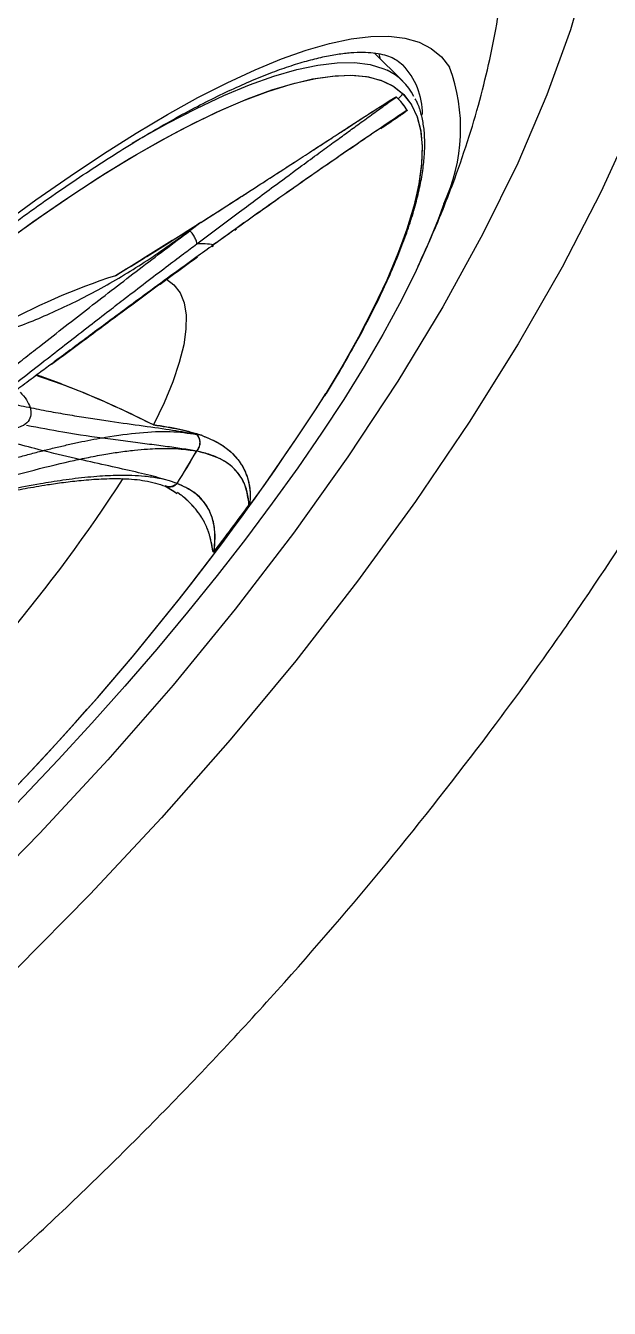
# Model space of a CAD drawing. Header units: inches. Extents: x 0 to 84, y -22 to 124.
# Drawn here: x 12.774 to 13.76, y 66.819 to 68.99 of the extents above; entities that cross this region are included whole.
import ezdxf

# ---------------------------------------------------------------- set-up
doc = ezdxf.new("R2010")
doc.units = ezdxf.units.IN
doc.header["$MEASUREMENT"] = 0
doc.layers.add('1', color=4, linetype='Continuous')
doc.layers.add('EXPORT', color=7, linetype='Continuous')
doc.layers.get('EXPORT').off()

# ---------------------------------------------------------------- blocks, each defined once
blk = doc.blocks.new('3.65 -1')
at = {"layer": '1', "color": 3, "linetype": 'Continuous', "lineweight": 25}
for p, q in [((0.9584, -0.625), (0.9379, -0.6219)), ((0.9611, -0.6256), (0.9379, -0.6221)), ((1.3707, -0.7003), (1.3707, -0.6324)), ((1.3707, -0.7003), (1.3707, -0.6324)), ((1.3707, -0.6472), (1.3756, -0.6392)), ((0.9446, -0.6673), (0.9481, -0.6679)), ((0.947, -0.6676), (0.9492, -0.6674)), ((0.9485, -0.6663), (0.9492, -0.6672)), ((0.992, -0.6756), (0.9953, -0.6761)), ((0.7052, -0.8792), (0.701, -0.8725)), ((0.7057, -0.8803), (0.701, -0.8727)), ((0.601, -0.8953), (0.6043, -0.9094)), ((0.601, -0.8956), (0.6044, -0.9099)), ((0.6043, -0.9094), (0.6065, -0.9184)), ((0.6044, -0.9099), (0.6066, -0.9192))]:
    blk.add_line(p, q, dxfattribs=at)
at = {"layer": '1', "color": 3, "linetype": 'Continuous', "lineweight": 25, "flags": 128}
for points in [[(0.7195, -0.3885), (0.7918, -0.4002), (0.8614, -0.413), (0.928, -0.4267), (0.9914, -0.4415), (1.0514, -0.4571), (1.1077, -0.4737), (1.1603, -0.491), (1.2089, -0.5092), (1.2533, -0.528), (1.2934, -0.5475), (1.329, -0.5675), (1.3601, -0.588), (1.3866, -0.609), (1.4082, -0.6303), (1.4251, -0.652), (1.437, -0.6738), (1.4441, -0.6958), (1.4461, -0.7178), (1.4433, -0.7399), (1.4433, -0.7399)], [(0.6922, -0.4111), (0.7619, -0.4227), (0.8288, -0.4355), (0.8926, -0.4492), (0.953, -0.4639), (1.01, -0.4796), (1.0521, -0.4925)], [(0.7105, -0.414), (0.7788, -0.4258), (0.8444, -0.4387), (0.9068, -0.4525), (0.9659, -0.4673), (1.0215, -0.483), (1.0363, -0.4875)], [(0.9747, -0.4489), (0.9855, -0.4518), (1.0411, -0.4678), (1.093, -0.4846), (1.1408, -0.5022), (1.1845, -0.5205), (1.2239, -0.5394), (1.2589, -0.559), (1.2893, -0.579), (1.315, -0.5995), (1.3359, -0.6203), (1.352, -0.6414), (1.3631, -0.6627), (1.3653, -0.6685)], [(0.9747, -0.4489), (0.9855, -0.4518), (1.0411, -0.4678), (1.093, -0.4846), (1.1408, -0.5022), (1.1845, -0.5205), (1.2239, -0.5394), (1.2589, -0.559), (1.2893, -0.579), (1.315, -0.5995), (1.3359, -0.6203), (1.352, -0.6414), (1.3631, -0.6627), (1.3653, -0.6685)], [(1.0363, -0.4875), (1.0734, -0.4995), (1.1213, -0.5168), (1.1652, -0.5348), (1.2048, -0.5535), (1.2401, -0.5727), (1.2708, -0.5925), (1.297, -0.6127), (1.3184, -0.6332), (1.335, -0.6541), (1.3468, -0.6751), (1.3537, -0.6963), (1.3557, -0.7176)], [(1.0521, -0.4925), (1.0631, -0.4961), (1.1123, -0.5134), (1.1574, -0.5315), (1.1982, -0.5502), (1.2346, -0.5695), (1.2664, -0.5894), (1.2934, -0.6097), (1.3157, -0.6304), (1.3332, -0.6514), (1.3457, -0.6727), (1.3532, -0.6941), (1.3557, -0.7155)], [(0.8519, -0.6518), (0.854, -0.6672), (0.8516, -0.6843), (0.8443, -0.7012), (0.832, -0.718), (0.8148, -0.7345), (0.793, -0.7506), (0.7665, -0.7662), (0.7355, -0.7812), (0.7002, -0.7956), (0.6608, -0.8093)], [(0.8519, -0.6518), (0.854, -0.6672), (0.8516, -0.6843), (0.8443, -0.7012), (0.832, -0.718), (0.8148, -0.7345), (0.793, -0.7506), (0.7665, -0.7662), (0.7355, -0.7812), (0.7002, -0.7956), (0.6608, -0.8093)], [(1.3557, -0.7155), (1.3532, -0.737), (1.3457, -0.7584), (1.3332, -0.7797), (1.3157, -0.8007), (1.2934, -0.8214), (1.2664, -0.8417), (1.2346, -0.8616), (1.1982, -0.8809), (1.1574, -0.8996), (1.1123, -0.9177), (1.0631, -0.935), (1.01, -0.9515), (0.953, -0.9671), (0.9034, -0.9794)], [(1.3557, -0.7176), (1.3527, -0.7389), (1.3449, -0.7601), (1.3321, -0.7811), (1.3146, -0.8019), (1.2922, -0.8224), (1.2652, -0.8425), (1.2335, -0.8622), (1.1974, -0.8813), (1.157, -0.8998), (1.1123, -0.9177), (1.0635, -0.9348), (1.0109, -0.9512), (0.9546, -0.9667), (0.8993, -0.9803)], [(1.2717, -0.8955), (1.2464, -0.9072), (1.2014, -0.9259), (1.1522, -0.9439), (1.099, -0.9612), (1.042, -0.9776), (0.9815, -0.9931), (0.9175, -1.0077), (0.8504, -1.0213), (0.7804, -1.0339), (0.7077, -1.0454), (0.6325, -1.0557), (0.555, -1.065), (0.4757, -1.073), (0.3947, -1.0799), (0.3122, -1.0855), (0.2287, -1.0898), (0.1443, -1.0929), (0.0594, -1.0947), (0.0406, -1.095)]]:
    blk.add_lwpolyline(points, dxfattribs=at)
at = {"layer": '1', "color": 3, "linetype": 'Continuous', "lineweight": 25}
for centre, radius, start, end in [((0.2889, -1.5622), 1.0996, 62.5818, 85.5265), ((0.8317, -0.7519), 0.1447, 35.7058, 47.0132), ((1.2743, -0.7003), 0.0964, 341.046, 19.293), ((1.2671, -0.6762), 0.1235, 314.9201, 357.7746), ((1.2506, -0.7159), 0.0934, 344.9689, 2.8568), ((1.25, -0.7158), 0.094, 345.0028, 359.9047), ((1.2525, -0.716), 0.0915, 0.0017, 2.9503), ((1.2777, 1.1149), 1.8321, 272.0733, 272.4387), ((1.1728, -0.6141), 0.2983, 289.367, 335.0646), ((-0.0047, 1.9064), 2.8006, 268.0045, 281.643), ((0.2693, 0.6848), 1.6298, 282.37, 284.618), ((0.2693, 0.6846), 1.6298, 282.3702, 284.6182), ((-0.0119, 3.3639), 4.4387, 256.7037, 281.8458), ((-0.0126, 3.3615), 4.4364, 256.765, 281.9156), ((0.1178, 2.6247), 3.6867, 277.2024, 278.7427), ((0.1178, 2.6248), 3.6868, 277.2026, 278.7427)]:
    blk.add_arc(centre, radius, start, end, dxfattribs=at)
at = {"layer": '1', "linetype": 'Continuous', "lineweight": 25}
for points, knots in [([(1.7676, -0.5554), (1.7688, -0.554), (1.7758, -0.5452), (1.7855, -0.5285), (1.7964, -0.5052), (1.8033, -0.481), (1.8065, -0.456), (1.8055, -0.4301), (1.8, -0.4044), (1.7902, -0.3793), (1.7767, -0.3552), (1.7592, -0.3316), (1.7378, -0.3085), (1.7126, -0.286), (1.6839, -0.2641), (1.6516, -0.2428), (1.6159, -0.2222), (1.5768, -0.2022), (1.5345, -0.1828), (1.4889, -0.164), (1.4401, -0.1459), (1.3883, -0.1284), (1.3336, -0.1116), (1.276, -0.0955), (1.2156, -0.0802), (1.1527, -0.0656), (1.0873, -0.0518), (1.0196, -0.0388), (0.9497, -0.0267), (0.8778, -0.0155), (0.8041, -0.0051), (0.7287, 0.0043), (0.652, 0.0128), (0.574, 0.0204), (0.4953, 0.0269), (0.4161, 0.0325), (0.3373, 0.0371), (0.2606, 0.0407), (0.1905, 0.0431), (0.1291, 0.0447), (0.0607, 0.0459), (0.0123, 0.0461), (-0.019, 0.0462)], [0, 0, 0, 0, 0.004903, 0.0291008, 0.0532003, 0.0773195, 0.1017391, 0.1269196, 0.1534297, 0.1782475, 0.2036878, 0.2296701, 0.2560048, 0.2825136, 0.3090857, 0.3356414, 0.3621761, 0.3886889, 0.4151814, 0.4416557, 0.468114, 0.4945582, 0.5209896, 0.5474086, 0.5738155, 0.6002095, 0.6265892, 0.6529525, 0.6792959, 0.7056148, 0.7319022, 0.7581479, 0.7843366, 0.8104443, 0.8364308, 0.8622237, 0.8876783, 0.9124552, 0.9355279, 0.9543553, 0.970543, 1, 1, 1, 1]), ([(1.1658, -0.9389), (1.1878, -0.9309), (1.2351, -0.9138), (1.3048, -0.884), (1.3741, -0.8511), (1.4388, -0.8165), (1.4998, -0.7801), (1.5578, -0.7416), (1.6132, -0.7008), (1.6659, -0.6575), (1.708, -0.6198), (1.7316, -0.5956), (1.7393, -0.5877)], [0, 0, 0, 0, 0.107428, 0.230782, 0.346072, 0.455197, 0.559789, 0.661119, 0.76013, 0.857504, 0.953713, 1, 1, 1, 1])]:
    blk.add_open_spline(points, degree=3, knots=knots, dxfattribs=at)
at = {"layer": '1', "color": 3, "linetype": 'Continuous', "lineweight": 25}
for points, knots in [([(-0.019, -0.3459), (0.0075, -0.346), (0.045, -0.3461), (0.1006, -0.3471), (0.1484, -0.3483), (0.2051, -0.3503), (0.2643, -0.3531), (0.3258, -0.3566), (0.3884, -0.361), (0.4516, -0.3662), (0.5147, -0.3723), (0.5774, -0.3792), (0.6392, -0.387), (0.6997, -0.3955), (0.7588, -0.4049), (0.8162, -0.4149), (0.8716, -0.4257), (0.9248, -0.4372), (0.9757, -0.4492), (1.024, -0.4618), (1.0697, -0.4749), (1.1125, -0.4885), (1.1524, -0.5025), (1.1893, -0.5167), (1.2231, -0.5312), (1.2537, -0.5459), (1.2811, -0.5606), (1.3052, -0.5753), (1.3262, -0.5898), (1.344, -0.604), (1.3587, -0.618), (1.3704, -0.6314), (1.3794, -0.6444), (1.3856, -0.6568), (1.3896, -0.6691), (1.3901, -0.677), (1.3904, -0.6812)], [0, 0, 0, 0, 0.035425, 0.05008, 0.074343, 0.099533, 0.126527, 0.154643, 0.183603, 0.213182, 0.243218, 0.273592, 0.304209, 0.334997, 0.365895, 0.396854, 0.427831, 0.458786, 0.489687, 0.5205, 0.551195, 0.581741, 0.612109, 0.64227, 0.672196, 0.701863, 0.73125, 0.760347, 0.789163, 0.817738, 0.846166, 0.874617, 0.903384, 0.933048, 0.964694, 1, 1, 1, 1]), ([(0.5581, -0.4984), (0.5607, -0.4999), (0.5747, -0.5081), (0.6015, -0.5216), (0.6385, -0.5388), (0.6904, -0.5601), (0.7595, -0.5836), (0.8475, -0.6066), (0.9073, -0.6167), (0.9379, -0.6219)], [0, 0, 0, 0, 0.022366, 0.122449, 0.223456, 0.325708, 0.537397, 0.762634, 1, 1, 1, 1]), ([(0.243, -0.5297), (0.2483, -0.5304), (0.2614, -0.5322), (0.2825, -0.535), (0.3062, -0.5382), (0.3297, -0.5413), (0.3529, -0.5444), (0.3761, -0.5475), (0.4019, -0.5508), (0.4307, -0.5546), (0.4624, -0.5587), (0.4944, -0.5628), (0.5264, -0.5669), (0.5586, -0.571), (0.5909, -0.5751), (0.6469, -0.5823), (0.7274, -0.5927), (0.8331, -0.6069), (0.9026, -0.617), (0.9379, -0.6221)], [0, 0, 0, 0, 0.023618, 0.058963, 0.093864, 0.128331, 0.162378, 0.196017, 0.229259, 0.274874, 0.320472, 0.366073, 0.4117, 0.457379, 0.50314, 0.549015, 0.694913, 0.844681, 1, 1, 1, 1]), ([(0.2548, -0.5552), (0.2771, -0.5582), (0.3319, -0.5658), (0.4217, -0.5777), (0.5036, -0.5884), (0.5679, -0.5967), (0.6126, -0.6025), (0.6588, -0.6085), (0.7029, -0.6143), (0.7437, -0.6197), (0.7831, -0.6251), (0.8232, -0.6306), (0.864, -0.6363), (0.8998, -0.6415), (0.921, -0.6447), (0.9303, -0.646)], [0, 0, 0, 0, 0.102879, 0.252471, 0.402022, 0.464249, 0.534193, 0.597201, 0.665689, 0.72661, 0.775762, 0.839106, 0.903831, 0.957397, 1, 1, 1, 1]), ([(0.6129, -0.6142), (0.6045, -0.6129), (0.5845, -0.6099), (0.554, -0.6053), (0.5223, -0.6005), (0.4766, -0.5936), (0.4191, -0.5847), (0.3514, -0.5742), (0.3058, -0.567), (0.2826, -0.5633), (0.2792, -0.5627)], [0, 0, 0, 0, 0.074944, 0.1776, 0.271689, 0.357359, 0.585203, 0.78707, 0.968726, 1, 1, 1, 1]), ([(0.7952, -0.586), (0.8223, -0.5928), (0.8773, -0.6064), (0.9311, -0.6187), (0.9584, -0.625)], [0, 0, 0, 0, 0.492761, 1, 1, 1, 1]), ([(0.9611, -0.6256), (0.9339, -0.6194), (0.8792, -0.6069), (0.8233, -0.593), (0.7952, -0.586)], [0, 0, 0, 0, 0.497969, 1, 1, 1, 1]), ([(0.3553, -0.6264), (0.3578, -0.6278), (0.3663, -0.6322), (0.3804, -0.6398), (0.3974, -0.649), (0.414, -0.6581), (0.4301, -0.6671), (0.4457, -0.6759), (0.4627, -0.6857), (0.4812, -0.6965), (0.5008, -0.7083), (0.5199, -0.72), (0.5382, -0.7316), (0.5559, -0.7432), (0.5729, -0.7547), (0.6009, -0.7744), (0.6368, -0.8023), (0.6754, -0.838), (0.6924, -0.861), (0.701, -0.8727)], [0, 0, 0, 0, 0.015125, 0.050778, 0.085982, 0.120749, 0.155092, 0.189023, 0.222554, 0.268567, 0.314561, 0.360558, 0.406582, 0.452659, 0.498819, 0.545092, 0.69226, 0.84333, 1, 1, 1, 1]), ([(0.542, -0.61), (0.5416, -0.6158), (0.5409, -0.6273), (0.5355, -0.641), (0.5273, -0.6508), (0.516, -0.6553), (0.5039, -0.6539), (0.496, -0.6489), (0.4928, -0.6469)], [0, 0, 0, 0, 0.15744, 0.31461, 0.478921, 0.660342, 0.860124, 1, 1, 1, 1]), ([(0.5221, -0.6199), (0.5284, -0.6297), (0.541, -0.6493), (0.5598, -0.6771), (0.5783, -0.7037), (0.5965, -0.729), (0.6204, -0.7617), (0.6489, -0.7997), (0.6793, -0.8405), (0.6936, -0.8616), (0.701, -0.8725)], [0, 0, 0, 0, 0.084281, 0.168842, 0.25393, 0.339803, 0.426735, 0.606708, 0.798198, 1, 1, 1, 1]), ([(0.6608, -0.8093), (0.6454, -0.7634), (0.6229, -0.6965), (0.591, -0.6302), (0.581, -0.6094)], [0, 0, 0, 0, 0.6861974, 1, 1, 1, 1]), ([(0.6608, -0.8093), (0.6552, -0.7921), (0.6444, -0.7596), (0.6272, -0.7138), (0.6092, -0.6694), (0.5946, -0.6353), (0.5848, -0.6146), (0.5825, -0.6096)], [0, 0, 0, 0, 0.258481, 0.487172, 0.686619, 0.925454, 1, 1, 1, 1]), ([(0.6128, -0.6146), (0.6353, -0.618), (0.6846, -0.6255), (0.7637, -0.6377), (0.8428, -0.6502), (0.8936, -0.6588), (0.9156, -0.6625)], [0, 0, 0, 0, 0.219026, 0.478537, 0.77446, 1, 1, 1, 1]), ([(0.9492, -0.6674), (0.9371, -0.6654), (0.9102, -0.6608), (0.8648, -0.6533), (0.8154, -0.6454), (0.7696, -0.6382), (0.7298, -0.632), (0.6949, -0.6267), (0.6595, -0.6213), (0.6326, -0.6172), (0.6168, -0.6148), (0.6129, -0.6142)], [0, 0, 0, 0, 0.111662, 0.24974, 0.414109, 0.555159, 0.65684, 0.764985, 0.861608, 0.966292, 1, 1, 1, 1]), ([(0.9303, -0.646), (0.9311, -0.6453), (0.9323, -0.6441), (0.934, -0.6407), (0.9352, -0.6375), (0.9362, -0.6338), (0.9373, -0.6286), (0.9377, -0.6247), (0.9379, -0.6221)], [0, 0, 0, 0, 0.234643, 0.362491, 0.494052, 0.626491, 0.756855, 1, 1, 1, 1]), ([(0.9584, -0.625), (0.9821, -0.6303), (1.0325, -0.6417), (1.0862, -0.6536), (1.1218, -0.6614), (1.1378, -0.665), (1.154, -0.6685), (1.1703, -0.6721), (1.1868, -0.6757), (1.2035, -0.6794), (1.2203, -0.6831), (1.2384, -0.687), (1.257, -0.6911), (1.2754, -0.6951), (1.2918, -0.6988), (1.3077, -0.7023), (1.3219, -0.7055), (1.3335, -0.7082), (1.3401, -0.7099), (1.343, -0.7108), (1.3437, -0.7111), (1.3439, -0.7112), (1.3439, -0.7113), (1.3439, -0.7113)], [0, 0, 0, 0, 0.163858, 0.349567, 0.388728, 0.428787, 0.469751, 0.511629, 0.554428, 0.598156, 0.642821, 0.688429, 0.744127, 0.795405, 0.842207, 0.884487, 0.933024, 0.967922, 0.990247, 0.996641, 0.998677, 0.999422, 1, 1, 1, 1]), ([(0.9611, -0.6256), (0.9688, -0.6273), (0.9848, -0.631), (1.0093, -0.6365), (1.0356, -0.6423), (1.0639, -0.6486), (1.0947, -0.6555), (1.1224, -0.6615), (1.145, -0.6665), (1.1623, -0.6703), (1.1789, -0.674), (1.196, -0.6777), (1.2136, -0.6816), (1.2338, -0.686), (1.2552, -0.6907), (1.2764, -0.6953), (1.2939, -0.6992), (1.3097, -0.7027), (1.3233, -0.7058), (1.3343, -0.7084), (1.3404, -0.71), (1.3431, -0.7108), (1.3437, -0.7111), (1.3439, -0.7112), (1.3439, -0.7113), (1.3439, -0.7113)], [0, 0, 0, 0, 0.053789, 0.111121, 0.172085, 0.240183, 0.315437, 0.397753, 0.446472, 0.487606, 0.530568, 0.575389, 0.6221, 0.670733, 0.73917, 0.798545, 0.848651, 0.889315, 0.936858, 0.97, 0.990801, 0.9968, 0.998729, 0.999441, 1, 1, 1, 1]), ([(0.3411, -0.6505), (0.3574, -0.6591), (0.3982, -0.6808), (0.4578, -0.7148), (0.5074, -0.7451), (0.5428, -0.7683), (0.5658, -0.7842), (0.5879, -0.8005), (0.6074, -0.8158), (0.6239, -0.8298), (0.6386, -0.8432), (0.6522, -0.8567), (0.6643, -0.8704), (0.6737, -0.8823), (0.6785, -0.8893), (0.6806, -0.8925)], [0, 0, 0, 0, 0.09998, 0.250056, 0.40009, 0.462518, 0.532689, 0.5959, 0.664609, 0.725727, 0.775038, 0.838587, 0.90352, 0.95726, 1, 1, 1, 1]), ([(0.9303, -0.646), (0.9452, -0.6483), (0.9754, -0.6528), (1.0175, -0.6591), (1.058, -0.6653), (1.1013, -0.672), (1.1438, -0.6786), (1.1829, -0.6849), (1.2128, -0.6897), (1.2396, -0.694), (1.266, -0.6983), (1.2928, -0.7028), (1.3191, -0.7071), (1.3358, -0.7099), (1.3439, -0.7113)], [0, 0, 0, 0, 0.097857, 0.198476, 0.28281, 0.373965, 0.49978, 0.585072, 0.659438, 0.722563, 0.788513, 0.863001, 0.933535, 1, 1, 1, 1]), ([(0.3291, -0.6629), (0.3319, -0.6647), (0.3477, -0.6743), (0.3715, -0.6897), (0.398, -0.7071), (0.4171, -0.7201), (0.4326, -0.7309), (0.4477, -0.7416), (0.4656, -0.7546), (0.4863, -0.7703), (0.5104, -0.7898), (0.5361, -0.8122), (0.5621, -0.8381), (0.5862, -0.867), (0.596, -0.8861), (0.6013, -0.8963)], [0, 0, 0, 0, 0.019877, 0.11059, 0.178738, 0.224496, 0.263662, 0.306638, 0.353421, 0.421705, 0.499622, 0.596139, 0.711785, 0.846442, 1, 1, 1, 1]), ([(0.6185, -0.9074), (0.6165, -0.9032), (0.6122, -0.894), (0.6025, -0.8782), (0.5898, -0.861), (0.5758, -0.8449), (0.5622, -0.8308), (0.5492, -0.8183), (0.535, -0.8055), (0.52, -0.7926), (0.5038, -0.7794), (0.4873, -0.7666), (0.4713, -0.7547), (0.4473, -0.7373), (0.4151, -0.7151), (0.3739, -0.6883), (0.3462, -0.6707), (0.3318, -0.662), (0.3308, -0.6614)], [0, 0, 0, 0, 0.056902, 0.127265, 0.211025, 0.282903, 0.334719, 0.389828, 0.439066, 0.492412, 0.54702, 0.598291, 0.645283, 0.68807, 0.801865, 0.902686, 0.993413, 1, 1, 1, 1]), ([(0.6185, -0.9072), (0.6138, -0.8979), (0.6046, -0.8796), (0.5837, -0.8447), (0.5594, -0.8058), (0.5313, -0.761), (0.5036, -0.7163), (0.4849, -0.6834), (0.4772, -0.67)], [0, 0, 0, 0, 0.1835091, 0.3610108, 0.5330775, 0.6988179, 0.876722, 1, 1, 1, 1]), ([(0.6806, -0.8922), (0.676, -0.8856), (0.6668, -0.8727), (0.6497, -0.8498), (0.631, -0.8253), (0.611, -0.7992), (0.583, -0.7621), (0.549, -0.7167), (0.5212, -0.6749), (0.5095, -0.6573)], [0, 0, 0, 0, 0.133746, 0.261359, 0.383163, 0.499459, 0.610521, 0.836444, 1, 1, 1, 1]), ([(1.3408, -0.7402), (1.3184, -0.7356), (1.2749, -0.7267), (1.2063, -0.7134), (1.1291, -0.6989), (1.0444, -0.6837), (0.9795, -0.6725), (0.9492, -0.6672)], [0, 0, 0, 0, 0.1983, 0.383977, 0.557019, 0.792773, 1, 1, 1, 1]), ([(1.3408, -0.7402), (1.3244, -0.7368), (1.2922, -0.7303), (1.2404, -0.7201), (1.19, -0.7104), (1.1397, -0.7011), (1.0918, -0.6924), (1.0438, -0.6838), (0.9966, -0.6756), (0.9651, -0.6702), (0.9492, -0.6674)], [0, 0, 0, 0, 0.145983, 0.285983, 0.431895, 0.548015, 0.670479, 0.786039, 0.891617, 1, 1, 1, 1]), ([(0.9025, -0.9802), (0.9042, -0.9799), (0.9233, -0.9756), (0.9576, -0.9669), (1.0052, -0.954), (1.05, -0.9405), (1.0921, -0.9265), (1.1315, -0.9119), (1.168, -0.8969), (1.2015, -0.8815), (1.2321, -0.8657), (1.2598, -0.8495), (1.2844, -0.8329), (1.3061, -0.816), (1.3248, -0.7986), (1.3406, -0.7808), (1.3531, -0.7623), (1.3611, -0.7475), (1.3636, -0.7386), (1.3643, -0.7363)], [0, 0, 0, 0, 0.0064375, 0.072451, 0.138374, 0.2041601, 0.2697682, 0.3351624, 0.4003134, 0.4651986, 0.5298058, 0.5941357, 0.6582075, 0.7220646, 0.7857728, 0.8493908, 0.9130472, 0.9769745, 1, 1, 1, 1]), ([(0.9075, -0.9791), (0.9075, -0.9791), (0.9249, -0.9752), (0.9576, -0.9669), (1.0052, -0.954), (1.05, -0.9405), (1.0921, -0.9265), (1.1315, -0.9119), (1.168, -0.8969), (1.2015, -0.8815), (1.2321, -0.8657), (1.2598, -0.8495), (1.2844, -0.8329), (1.3061, -0.816), (1.3248, -0.7986), (1.3406, -0.7808), (1.3531, -0.7623), (1.3611, -0.7475), (1.3636, -0.7386), (1.3643, -0.7363)], [0, 0, 0, 0, 0.00005, 0.066488, 0.132835, 0.199044, 0.265074, 0.330888, 0.396458, 0.461761, 0.526783, 0.591527, 0.65601, 0.720278, 0.784396, 0.848423, 0.912488, 0.976826, 1, 1, 1, 1]), ([(1.3408, -0.7402), (1.3408, -0.7402), (1.3408, -0.7402), (1.3407, -0.7402), (1.3407, -0.7403), (1.3406, -0.7403), (1.3404, -0.7403), (1.3401, -0.7403), (1.3395, -0.7403), (1.3369, -0.74), (1.3331, -0.7394), (1.3279, -0.7385), (1.3224, -0.7375), (1.316, -0.7363), (1.3094, -0.735), (1.3028, -0.7337), (1.2965, -0.7324), (1.2914, -0.7314), (1.2884, -0.7307), (1.2875, -0.7306)], [0, 0, 0, 0, 0.002928, 0.004204, 0.005445, 0.006732, 0.008134, 0.011492, 0.021206, 0.03553, 0.141976, 0.225244, 0.328543, 0.451796, 0.594889, 0.707229, 0.826925, 0.953926, 1, 1, 1, 1]), ([(1.3408, -0.7402), (1.3408, -0.7402), (1.3408, -0.7402), (1.3408, -0.7402), (1.3407, -0.7402), (1.3406, -0.7403), (1.3405, -0.7403), (1.3404, -0.7403), (1.3399, -0.7403), (1.3392, -0.7402), (1.3359, -0.7399), (1.3316, -0.7392), (1.3255, -0.7381), (1.3195, -0.737), (1.3124, -0.7356), (1.3025, -0.7337), (1.2947, -0.732), (1.2898, -0.731)], [0, 0, 0, 0, 0.001848, 0.003483, 0.00499, 0.006477, 0.008057, 0.009821, 0.014158, 0.026917, 0.045787, 0.185514, 0.282268, 0.401398, 0.54281, 0.706373, 1, 1, 1, 1]), ([(0.6608, -0.8093), (0.6697, -0.8214), (0.6878, -0.846), (0.6993, -0.868), (0.7052, -0.8792)], [0, 0, 0, 0, 0.492781, 1, 1, 1, 1]), ([(0.7057, -0.8803), (0.6999, -0.8692), (0.6883, -0.8468), (0.67, -0.8218), (0.6608, -0.8093)], [0, 0, 0, 0, 0.497968, 1, 1, 1, 1]), ([(0.7052, -0.8792), (0.709, -0.8882), (0.7173, -0.9079), (0.7213, -0.9354), (0.7195, -0.9545), (0.7168, -0.9654), (0.7157, -0.969), (0.7145, -0.9726), (0.7131, -0.9762), (0.7115, -0.9798), (0.7092, -0.9846), (0.706, -0.9903), (0.7018, -0.9966), (0.6977, -1.002), (0.6933, -1.0071), (0.6888, -1.0117), (0.6844, -1.0154), (0.6814, -1.0177), (0.6795, -1.0187), (0.6788, -1.019), (0.6784, -1.0191), (0.6783, -1.0191), (0.6782, -1.0191)], [0, 0, 0, 0, 0.1557294, 0.3393013, 0.5252982, 0.5514284, 0.5779765, 0.6049458, 0.6323388, 0.6601585, 0.6884077, 0.746188, 0.7982345, 0.8444556, 0.8847724, 0.9334498, 0.96796, 0.9902731, 0.9966567, 0.9986865, 0.9994265, 1, 1, 1, 1]), ([(0.7057, -0.8803), (0.7071, -0.8835), (0.7101, -0.8901), (0.7138, -0.9001), (0.7169, -0.9106), (0.7191, -0.9216), (0.7204, -0.933), (0.7204, -0.9429), (0.7197, -0.9509), (0.7188, -0.9571), (0.7175, -0.963), (0.7158, -0.9691), (0.7136, -0.9752), (0.7105, -0.9822), (0.7066, -0.9895), (0.7019, -0.9966), (0.6974, -1.0024), (0.6928, -1.0076), (0.6884, -1.0121), (0.6842, -1.0157), (0.6813, -1.0178), (0.6795, -1.0187), (0.6787, -1.019), (0.6784, -1.0191), (0.6783, -1.0191), (0.6782, -1.0191)], [0, 0, 0, 0, 0.054642, 0.113859, 0.177765, 0.246485, 0.320155, 0.398922, 0.446438, 0.487571, 0.530535, 0.575359, 0.622076, 0.670716, 0.739156, 0.798534, 0.848643, 0.889309, 0.936854, 0.969999, 0.9908, 0.996799, 0.998729, 0.999441, 1, 1, 1, 1]), ([(0.6806, -0.8922), (0.6819, -0.8922), (0.6845, -0.892), (0.6883, -0.8908), (0.692, -0.8888), (0.6952, -0.8861), (0.6978, -0.8829), (0.7003, -0.8784), (0.7007, -0.8748), (0.701, -0.8725)], [0, 0, 0, 0, 0.12141, 0.249103, 0.380727, 0.513444, 0.644273, 0.770475, 1, 1, 1, 1]), ([(0.6806, -0.8925), (0.6831, -0.8922), (0.6869, -0.8917), (0.6915, -0.8893), (0.6948, -0.8867), (0.6975, -0.8836), (0.7002, -0.879), (0.7007, -0.8752), (0.701, -0.8727)], [0, 0, 0, 0, 0.234644, 0.362491, 0.494053, 0.626492, 0.756856, 1, 1, 1, 1]), ([(0.58, -1.0329), (0.5882, -1.0262), (0.604, -1.0132), (0.6191, -0.9919), (0.6285, -0.9673), (0.6301, -0.9396), (0.6222, -0.9175), (0.6185, -0.9072)], [0, 0, 0, 0, 0.1983, 0.383977, 0.557019, 0.792773, 1, 1, 1, 1]), ([(0.5801, -1.0329), (0.5862, -1.028), (0.5981, -1.0185), (0.6118, -1.0026), (0.6212, -0.9869), (0.6268, -0.9709), (0.629, -0.9553), (0.6282, -0.9395), (0.6249, -0.9237), (0.6206, -0.9129), (0.6185, -0.9074)], [0, 0, 0, 0, 0.145417, 0.285013, 0.430847, 0.54672, 0.669381, 0.785067, 0.891138, 1, 1, 1, 1]), ([(0.6185, -0.9072), (0.6161, -0.9069), (0.6111, -0.9063), (0.6047, -0.9023), (0.6024, -0.898), (0.6012, -0.8959)], [0, 0, 0, 0, 0.322542, 0.667319, 1, 1, 1, 1]), ([(0.6013, -0.8963), (0.6025, -0.8983), (0.6048, -0.9026), (0.6112, -0.9066), (0.6161, -0.9071), (0.6185, -0.9074)], [0, 0, 0, 0, 0.333989, 0.679474, 1, 1, 1, 1]), ([(0.6782, -1.0191), (0.685, -1.0104), (0.6987, -0.9929), (0.7056, -0.9624), (0.7017, -0.9293), (0.6877, -0.9046), (0.6806, -0.8922)], [0, 0, 0, 0, 0.25023, 0.500302, 0.750202, 1, 1, 1, 1]), ([(0.6782, -1.0191), (0.6805, -1.0165), (0.6853, -1.011), (0.6915, -1.002), (0.6963, -0.9931), (0.7, -0.9838), (0.7027, -0.9738), (0.7041, -0.9624), (0.7037, -0.9509), (0.7022, -0.9407), (0.6999, -0.9319), (0.6969, -0.9231), (0.6927, -0.9134), (0.6873, -0.903), (0.6829, -0.8959), (0.6806, -0.8925)], [0, 0, 0, 0, 0.07794, 0.161392, 0.250171, 0.318209, 0.401717, 0.500208, 0.593768, 0.669368, 0.727504, 0.786962, 0.859456, 0.930456, 1, 1, 1, 1]), ([(0.5801, -1.0329), (0.58, -1.0329), (0.5799, -1.0329), (0.5798, -1.0329), (0.5797, -1.0329), (0.5796, -1.0329), (0.5794, -1.0328), (0.5793, -1.0327), (0.579, -1.0323), (0.5793, -1.0315), (0.5799, -1.0304), (0.5806, -1.0293), (0.5816, -1.0278), (0.5829, -1.026), (0.5845, -1.0237), (0.5865, -1.021), (0.5886, -1.0178), (0.591, -1.0142), (0.5934, -1.0102), (0.5958, -1.0061), (0.5979, -1.0019), (0.5997, -0.9979), (0.6016, -0.9936), (0.6033, -0.9891), (0.6049, -0.9842), (0.6067, -0.9775), (0.6092, -0.9658), (0.6106, -0.9489), (0.6101, -0.9322), (0.6086, -0.9222), (0.6081, -0.9192)], [0, 0, 0, 0, 0.000463, 0.000859, 0.001052, 0.001251, 0.001699, 0.002919, 0.004693, 0.017961, 0.028507, 0.041846, 0.057975, 0.076887, 0.102417, 0.131922, 0.165371, 0.20273, 0.243959, 0.289014, 0.325706, 0.36408, 0.404118, 0.4458, 0.489108, 0.534021, 0.620748, 0.789462, 0.937272, 1, 1, 1, 1]), ([(0.58, -1.0329), (0.58, -1.0329), (0.5799, -1.0329), (0.5798, -1.0329), (0.5797, -1.0329), (0.5796, -1.0329), (0.5795, -1.0329), (0.5794, -1.0328), (0.5793, -1.0328), (0.5791, -1.0326), (0.5791, -1.0319), (0.5798, -1.0306), (0.581, -1.0287), (0.5827, -1.0263), (0.5847, -1.0236), (0.5868, -1.0206), (0.589, -1.0174), (0.5915, -1.0136), (0.5941, -1.0092), (0.5964, -1.005), (0.5985, -1.0009), (0.6002, -0.997), (0.602, -0.9927), (0.6038, -0.9878), (0.6055, -0.9823), (0.6075, -0.9748), (0.6098, -0.962), (0.6107, -0.9446), (0.6098, -0.9288), (0.6084, -0.9203), (0.6081, -0.9184)], [0, 0, 0, 0, 0.000316, 0.000595, 0.000852, 0.001109, 0.001386, 0.0017, 0.00248, 0.004791, 0.008209, 0.0254, 0.047343, 0.073312, 0.105462, 0.134567, 0.168688, 0.207791, 0.251837, 0.30078, 0.333083, 0.369387, 0.409661, 0.45387, 0.501976, 0.553934, 0.649014, 0.822485, 0.960465, 1, 1, 1, 1])]:
    blk.add_open_spline(points, degree=3, knots=knots, dxfattribs=at)
blk = doc.blocks.new('2020 HS PILLOW')
at = {"layer": '1', "color": 2}
for points, knots in [([(5.8034, -0.0127), (5.5758, -0.0117), (5.1207, -0.0097), (4.4379, -0.0073), (3.7551, -0.0052), (3.0724, -0.0034), (2.3896, -0.0021), (1.7069, -0.001), (1.0241, -0.0003), (0.3414, 0), (-0.3414, 0), (-1.0241, -0.0003), (-1.7069, -0.001), (-2.3896, -0.0021), (-3.0724, -0.0034), (-3.7551, -0.0052), (-4.4379, -0.0073), (-5.1207, -0.0097), (-5.5758, -0.0117), (-5.8034, -0.0127)], [0, 0, 0, 0, 0.058824, 0.117648, 0.176472, 0.235295, 0.294119, 0.352942, 0.411765, 0.470588, 0.529412, 0.588235, 0.647058, 0.705881, 0.764705, 0.823528, 0.882352, 0.941176, 1, 1, 1, 1]), ([(5.8027, -0.0093), (4.0523, -0.005), (0.1838, 0.0045), (-3.6846, -0.0044), (-5.8027, -0.0093)], [0, 0, 0, 0, 0.452479, 1, 1, 1, 1]), ([(-5.1105, -0.9929), (-5.0125, -0.992), (-4.8162, -0.9901), (-4.5213, -0.9874), (-4.2256, -0.9849), (-3.929, -0.9826), (-3.6317, -0.9804), (-3.3335, -0.9784), (-3.0345, -0.9766), (-2.7347, -0.9749), (-2.4341, -0.9734), (-2.1327, -0.9721), (-1.8304, -0.9709), (-1.5274, -0.9699), (-1.2235, -0.9691), (-0.9188, -0.9685), (-0.6132, -0.968), (-0.3069, -0.9677), (0.0908, -0.9676), (0.5785, -0.9679), (1.1551, -0.9689), (1.7288, -0.9705), (2.2996, -0.9727), (2.8674, -0.9755), (3.4323, -0.979), (3.9943, -0.983), (4.5534, -0.9876), (4.9251, -0.9912), (5.1105, -0.9929)], [0, 0, 0, 0, 0.028776, 0.057631, 0.086566, 0.11558, 0.144673, 0.173846, 0.203098, 0.232429, 0.26184, 0.291331, 0.320902, 0.350552, 0.380282, 0.410091, 0.439981, 0.46995, 0.5, 0.556693, 0.613101, 0.669223, 0.725062, 0.780616, 0.835887, 0.890874, 0.945579, 1, 1, 1, 1])]:
    blk.add_open_spline(points, degree=3, knots=knots, dxfattribs=at)
blk = doc.blocks.new('2026 RELAY')
at = {"color": 8, "linetype": 'Continuous', "lineweight": 25, "flags": 128}
for points in [[(13.8025, 68.3305), (13.7463, 68.2078), (13.6808, 68.081), (13.6064, 67.951), (13.5237, 67.8185), (13.433, 67.6844), (13.335, 67.5496), (13.2304, 67.4149), (13.1197, 67.2811), (13.0037, 67.1492), (12.883, 67.0199), (12.7586, 66.894), (12.6311, 66.7724), (12.5013, 66.6558), (12.3702, 66.545), (12.2384, 66.4406), (12.1069, 66.3433), (11.9764, 66.2538), (11.8479, 66.1726), (11.722, 66.1001), (11.5997, 66.037), (11.4816, 65.9835), (11.3686, 65.94)], [(13.7242, 68.5865), (13.6946, 68.4823), (13.655, 68.3722), (13.6056, 68.2568), (13.5468, 68.1371), (13.479, 68.0138), (13.4027, 67.8878), (13.3183, 67.7599), (13.2265, 67.6311), (13.1278, 67.502), (13.023, 67.3738), (12.9128, 67.2472), (12.7978, 67.1231), (12.679, 67.0023), (12.5571, 66.8858), (12.433, 66.7741), (12.3074, 66.6683), (12.1813, 66.5689), (12.0556, 66.4766), (11.931, 66.3921), (11.8084, 66.3159), (11.6887, 66.2486), (11.5726, 66.1906), (11.4611, 66.1424)]]:
    blk.add_lwpolyline(points, dxfattribs=at)
at = {"layer": '1', "color": 3, "linetype": 'Continuous', "lineweight": 25}
blk.add_open_spline([(12.588, 66.2606), (12.6585, 66.321), (12.7284, 66.3831), (12.8665, 66.5119), (12.9346, 66.5784), (13.0356, 66.6814), (13.0691, 66.7164), (13.1349, 66.7865), (13.1673, 66.8218), (13.2629, 66.9284), (13.3246, 67.0002), (13.444, 67.1454), (13.5017, 67.2188), (13.5852, 67.3301), (13.6126, 67.3674), (13.6656, 67.4415), (13.6913, 67.4784), (13.7662, 67.5886), (13.8131, 67.6613), (13.901, 67.8056), (13.942, 67.8771), (13.9894, 67.9656), (13.9987, 67.9833), (14.0167, 68.0183), (14.0255, 68.0357), (14.0512, 68.0875), (14.0674, 68.1215), (14.1133, 68.222), (14.1401, 68.2871), (14.1866, 68.4133), (14.2061, 68.4744), (14.2298, 68.563), (14.2367, 68.5918), (14.2484, 68.6478), (14.2532, 68.675), (14.2649, 68.7543), (14.2687, 68.804), (14.2684, 68.8974), (14.2643, 68.941), (14.248, 69.0218), (14.2359, 69.0582), (14.2041, 69.1234), (14.1844, 69.1521), (14.1492, 69.1894), (14.1366, 69.2009), (14.1093, 69.2219), (14.0946, 69.2314), (14.0479, 69.2569), (14.0134, 69.2696), (13.9379, 69.2866), (13.897, 69.291), (13.8306, 69.2912), (13.8077, 69.2903), (13.772, 69.2872), (13.7599, 69.2859), (13.7353, 69.2828), (13.7228, 69.281), (13.6593, 69.2706), (13.6061, 69.2581), (13.4951, 69.225), (13.4372, 69.2045), (13.3469, 69.1676), (13.3161, 69.1542), (13.2691, 69.1327), (13.2533, 69.1253), (13.2213, 69.1099), (13.2052, 69.1019), (13.1242, 69.0611), (13.0582, 69.0249), (12.9239, 68.9456), (12.8556, 68.9026), (12.7513, 68.8329), (12.7162, 68.8088), (12.6455, 68.7589), (12.6097, 68.733), (12.5028, 68.6535), (12.4317, 68.5981), (12.29, 68.4825), (12.2193, 68.4223), (12.1136, 68.3283), (12.0784, 68.2964), (12.0257, 68.2476), (12.0081, 68.2312), (11.9732, 68.1982), (11.9559, 68.1816), (11.8696, 68.0985), (11.8022, 68.0308), (11.6706, 67.8932), (11.6063, 67.8233), (11.5124, 67.7168), (11.4815, 67.681), (11.4206, 67.6088), (11.3908, 67.5727), (11.3616, 67.5364)], degree=3, knots=[0, 0, 0, 0, 0.03125, 0.03125, 0.0625, 0.0625, 0.078125, 0.078125, 0.09375, 0.09375, 0.125, 0.125, 0.15625, 0.15625, 0.171875, 0.171875, 0.1875, 0.1875, 0.21875, 0.21875, 0.25, 0.25, 0.257812, 0.257812, 0.265625, 0.265625, 0.28125, 0.28125, 0.3125, 0.3125, 0.34375, 0.34375, 0.359375, 0.359375, 0.375, 0.375, 0.40625, 0.40625, 0.4375, 0.4375, 0.46875, 0.46875, 0.5, 0.5, 0.515625, 0.515625, 0.53125, 0.53125, 0.5625, 0.5625, 0.59375, 0.59375, 0.609375, 0.609375, 0.617188, 0.617188, 0.625, 0.625, 0.65625, 0.65625, 0.6875, 0.6875, 0.703125, 0.703125, 0.710938, 0.710938, 0.71875, 0.71875, 0.75, 0.75, 0.78125, 0.78125, 0.796875, 0.796875, 0.8125, 0.8125, 0.84375, 0.84375, 0.875, 0.875, 0.890625, 0.890625, 0.898438, 0.898438, 0.90625, 0.90625, 0.9375, 0.9375, 0.96875, 0.96875, 0.984375, 0.984375, 1, 1, 1, 1], dxfattribs=at)
at = {"layer": '1', "color": 3, "rotation": 224.9999999999999}
blk.add_blockref('2020 HS PILLOW', (12.9179, 71.168), dxfattribs=at)
at = {"layer": 'EXPORT', "color": 1, "rotation": 45.35472955718812}
blk.add_blockref('3.65 -1', (11.9497, 67.9125), dxfattribs=at)

msp = doc.modelspace()

# ---------------------------------------------------------------- block references
msp.add_blockref('2026 RELAY', (0, 0.5))

doc.saveas('drawing.dxf')
